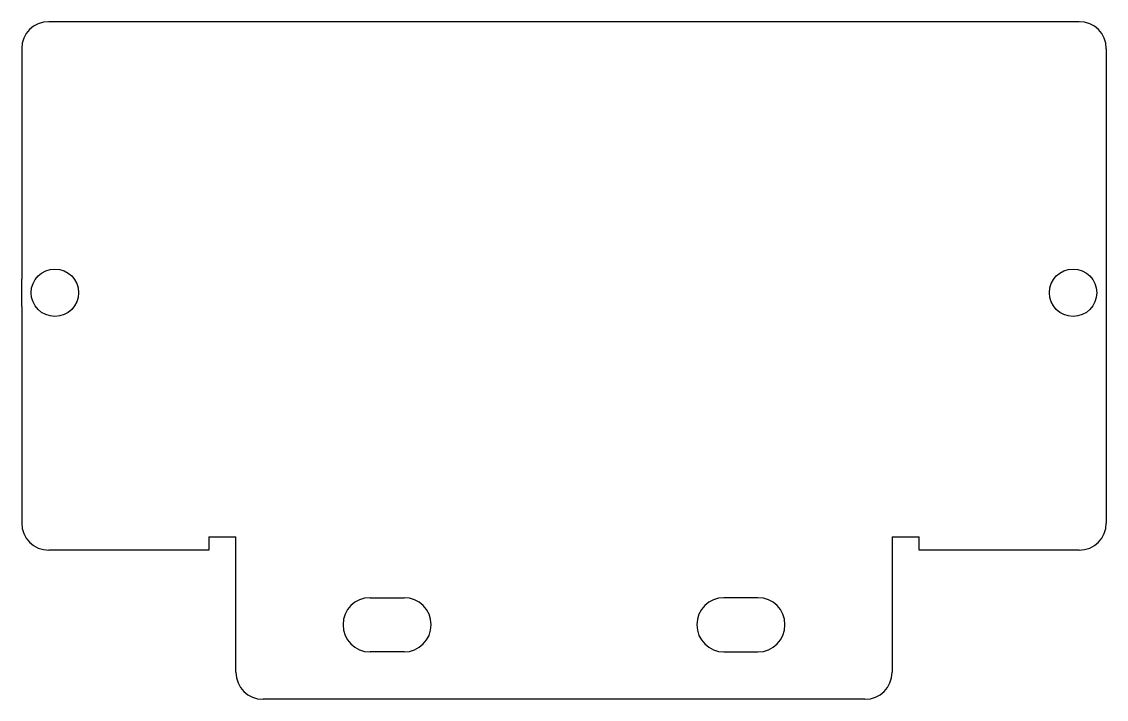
# Model space of a CAD drawing. Header units: millimetres. Extents: x 79.1 to 159.1, y 112.8 to 162.8.
import ezdxf

# ---------------------------------------------------------------- set-up
doc = ezdxf.new("R2010")
doc.units = ezdxf.units.MM
doc.layers.add('C06025-A', color=7, linetype='Continuous')

msp = doc.modelspace()

# ---------------------------------------------------------------- linework, layer by layer
at = {"layer": 'C06025-A', "color": 7, "linetype": 'Continuous'}
for p, q in [((157.117, 162.759), (81.117, 162.759)), ((79.117, 160.759), (79.117, 143.769)), ((159.117, 160.759), (159.117, 143.769)), ((79.117, 141.749), (79.117, 143.769)), ((159.117, 143.769), (159.117, 141.749)), ((79.117, 141.749), (79.117, 125.761)), ((159.117, 141.749), (159.117, 125.761)), ((92.917, 124.759), (94.917, 124.759)), ((92.917, 124.759), (92.917, 123.761)), ((94.917, 123.761), (94.917, 124.759)), ((143.317, 124.759), (145.317, 124.759)), ((143.317, 124.759), (143.317, 123.761)), ((145.317, 123.761), (145.317, 124.759)), ((92.917, 123.761), (81.117, 123.761)), ((94.917, 123.761), (94.917, 123.756)), ((94.917, 114.758), (94.917, 123.756)), ((143.317, 123.756), (143.317, 123.761)), ((143.317, 123.756), (143.317, 114.758)), ((157.117, 123.761), (145.317, 123.761)), ((104.817, 120.257), (107.317, 120.257)), ((133.417, 120.257), (130.917, 120.257)), ((107.317, 116.257), (104.817, 116.257)), ((130.917, 116.257), (133.417, 116.257)), ((141.317, 112.758), (96.917, 112.758))]:
    msp.add_line(p, q, dxfattribs=at)
for centre in [(81.567, 142.759), (156.667, 142.759)]:
    msp.add_circle(centre, 1.75, dxfattribs=at)
for centre, start, end in [((81.117, 160.759), 90, 180), ((157.117, 160.759), 0, 90), ((81.117, 125.761), 180, 270), ((157.117, 125.761), 270, 0), ((104.817, 118.257), 90, 270), ((107.317, 118.257), 270, 90), ((130.917, 118.257), 90, 270), ((133.417, 118.257), 270, 90), ((96.917, 114.758), 180, 270), ((141.317, 114.758), 270, 0)]:
    msp.add_arc(centre, 2, start, end, dxfattribs=at)

doc.saveas('drawing.dxf')
